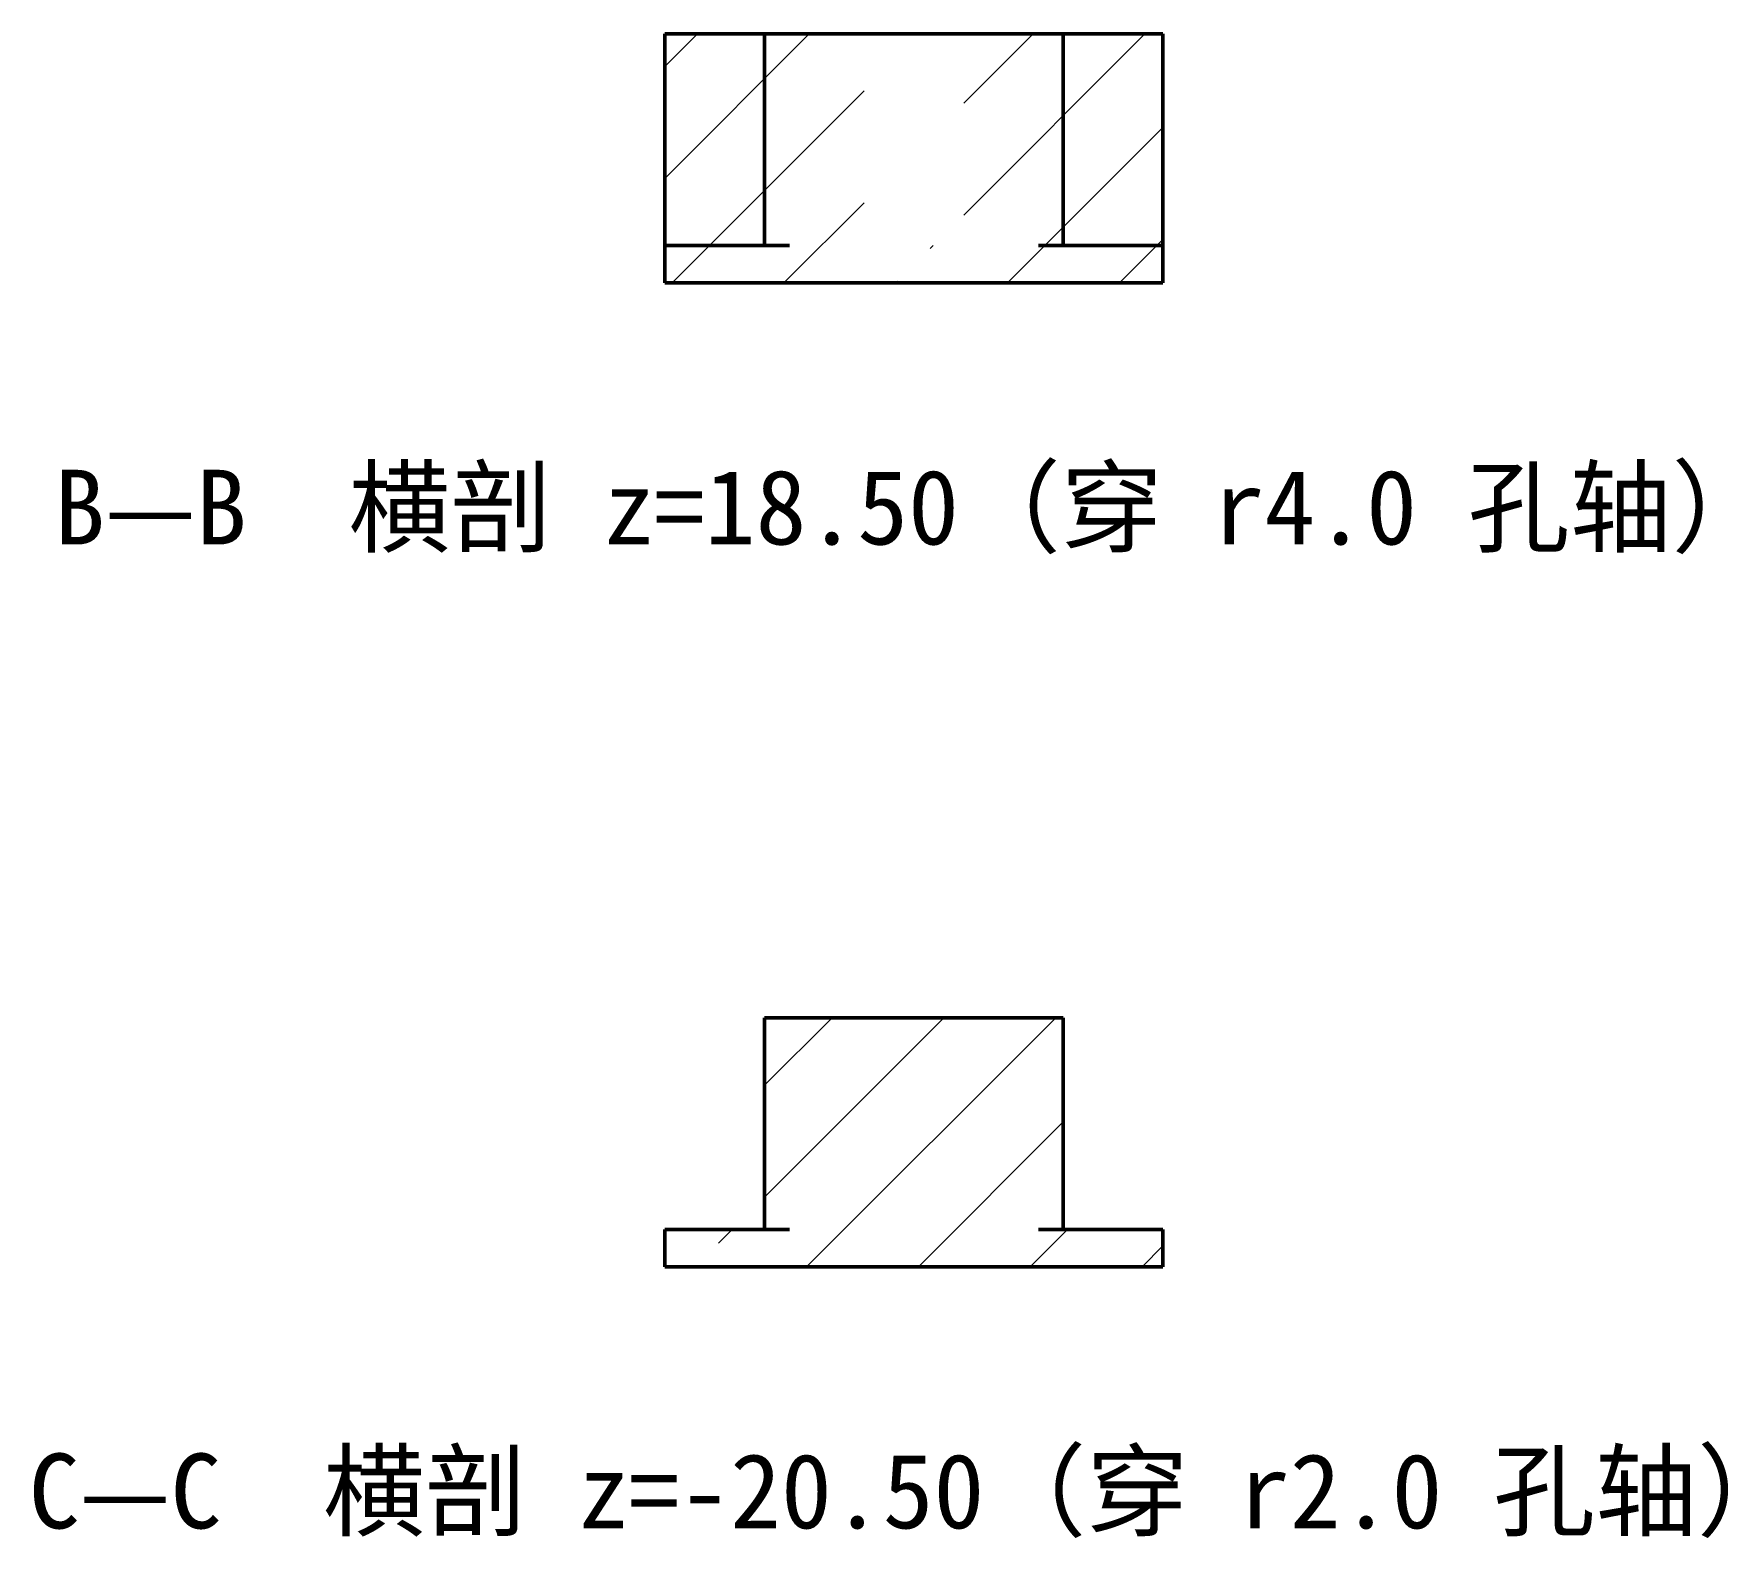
# Model space of a CAD drawing. Header units: millimetres. Extents: x -49 to 118, y -287 to 121.
# Drawn here: x -48.7 to 87.4, y -286.8 to -166 of the extents above; entities that cross this region are included whole.
import ezdxf
from ezdxf.enums import TextEntityAlignment as Align

# ---------------------------------------------------------------- set-up
doc = ezdxf.new("R2010")
doc.units = ezdxf.units.MM
for name, color, linetype, lineweight in [('剖面线', 3, 'Continuous', 18), ('可见轮廓', 7, 'Continuous', 50), ('标注', 2, 'Continuous', 25)]:
    doc.layers.add(name, color=color, linetype=linetype, lineweight=lineweight)
doc.styles.add('中文字体', font='simhei.ttf')

msp = doc.modelspace()

# ---------------------------------------------------------------- hatches: boundary and pattern name
at = {"layer": '剖面线'}
h = msp.add_hatch(dxfattribs=at)
h.set_pattern_fill('ANSI31', scale=2, style=0)
h.paths.add_polyline_path([(2, -166), (18, -166), (18, -183), (20.69, -183), (20.69, -186), (2, -186)])
h = msp.add_hatch(dxfattribs=at)
h.set_pattern_fill('ANSI31', scale=2, style=0)
h.paths.add_polyline_path([(23.31, -183), (26, -183), (26, -166), (42, -166), (42, -186), (23.31, -186)])
h = msp.add_hatch(dxfattribs=at)
h.set_pattern_fill('ANSI31', scale=2, style=0)
h.paths.add_polyline_path([(6.31, -262), (10, -262), (10, -245), (34, -245), (34, -262), (37.69, -262), (37.69, -265), (6.31, -265)])
h = msp.add_hatch(dxfattribs=at)
h.set_pattern_fill('ANSI31', scale=2, style=0)
h.paths.add_polyline_path([(3.69, -265), (2, -265), (2, -262), (3.69, -262)])
h = msp.add_hatch(dxfattribs=at)
h.set_pattern_fill('ANSI31', scale=2, style=0)
h.paths.add_polyline_path([(40.31, -262), (42, -262), (42, -265), (40.31, -265)])

# ---------------------------------------------------------------- linework, layer by layer
at = {"layer": '可见轮廓'}
for p, q in [((2, -166), (2.01, -166)), ((2, -166), (2, -166)), ((2, -166), (2, -166)), ((2, -183), (2, -166)), ((2.01, -166), (2.02, -166)), ((2.01, -166), (2.01, -166)), ((2.02, -166), (2.03, -166)), ((2.02, -166), (2.02, -166)), ((2.03, -166), (2.04, -166)), ((2.04, -166), (2.05, -166)), ((2.05, -166), (2.06, -166)), ((2.06, -166), (2.07, -166)), ((2.07, -166), (2.09, -166)), ((2.09, -166), (2.1, -166)), ((2.1, -166), (2.12, -166)), ((2.12, -166), (2.14, -166)), ((2.14, -166), (2.16, -166)), ((2.16, -166), (2.18, -166)), ((2.18, -166), (2.2, -166)), ((2.2, -166), (2.22, -166)), ((2.22, -166), (2.24, -166)), ((2.24, -166), (2.27, -166)), ((2.27, -166), (2.29, -166)), ((2.29, -166), (2.32, -166)), ((2.32, -166), (2.35, -166)), ((2.35, -166), (2.38, -166)), ((2.38, -166), (2.41, -166)), ((2.41, -166), (2.44, -166)), ((2.44, -166), (2.47, -166)), ((2.47, -166), (2.5, -166)), ((2.5, -166), (2.53, -166)), ((2.53, -166), (2.57, -166)), ((2.57, -166), (2.6, -166)), ((2.6, -166), (2.64, -166)), ((2.64, -166), (2.68, -166)), ((2.68, -166), (2.71, -166)), ((2.71, -166), (2.75, -166)), ((2.75, -166), (2.79, -166)), ((2.79, -166), (2.83, -166)), ((2.83, -166), (2.87, -166)), ((2.87, -166), (2.91, -166)), ((2.91, -166), (2.96, -166)), ((2.96, -166), (3, -166)), ((3, -166), (3.04, -166)), ((3.04, -166), (3.09, -166)), ((3.09, -166), (3.13, -166)), ((3.13, -166), (3.18, -166)), ((3.18, -166), (3.22, -166)), ((3.22, -166), (3.27, -166)), ((3.27, -166), (3.32, -166)), ((3.32, -166), (3.36, -166)), ((3.36, -166), (3.41, -166)), ((3.41, -166), (3.46, -166)), ((3.46, -166), (3.51, -166)), ((3.51, -166), (3.55, -166)), ((3.55, -166), (3.6, -166)), ((3.6, -166), (3.65, -166)), ((3.65, -166), (3.7, -166)), ((3.7, -166), (3.75, -166)), ((3.75, -166), (3.8, -166)), ((3.8, -166), (3.85, -166)), ((3.85, -166), (3.9, -166)), ((3.9, -166), (3.95, -166)), ((3.95, -166), (4, -166)), ((10, -166), (4, -166)), ((10, -183), (10, -166)), ((10, -166), (10.01, -166)), ((10, -166), (10, -166)), ((10, -166), (10, -166)), ((10.01, -166), (10.02, -166)), ((10.01, -166), (10.01, -166)), ((10.02, -166), (10.03, -166)), ((10.02, -166), (10.02, -166)), ((10.03, -166), (10.04, -166)), ((10.04, -166), (10.05, -166)), ((10.05, -166), (10.06, -166)), ((10.06, -166), (10.07, -166)), ((10.07, -166), (10.09, -166)), ((10.09, -166), (10.1, -166)), ((10.1, -166), (10.12, -166)), ((10.12, -166), (10.14, -166)), ((10.14, -166), (10.16, -166)), ((10.16, -166), (10.18, -166)), ((10.18, -166), (10.2, -166)), ((10.2, -166), (10.22, -166)), ((10.22, -166), (10.24, -166)), ((10.24, -166), (10.27, -166)), ((10.27, -166), (10.29, -166)), ((10.29, -166), (10.32, -166)), ((10.32, -166), (10.35, -166)), ((10.35, -166), (10.38, -166)), ((10.38, -166), (10.41, -166)), ((10.41, -166), (10.44, -166)), ((10.44, -166), (10.47, -166)), ((10.47, -166), (10.5, -166)), ((10.5, -166), (10.53, -166)), ((10.53, -166), (10.57, -166)), ((10.57, -166), (10.6, -166)), ((10.6, -166), (10.64, -166)), ((10.64, -166), (10.68, -166)), ((10.68, -166), (10.71, -166)), ((10.71, -166), (10.75, -166)), ((10.75, -166), (10.79, -166)), ((10.79, -166), (10.83, -166)), ((10.83, -166), (10.87, -166)), ((10.87, -166), (10.91, -166)), ((10.91, -166), (10.96, -166)), ((10.96, -166), (11, -166)), ((11, -166), (11.04, -166)), ((11.04, -166), (11.09, -166)), ((11.09, -166), (11.13, -166)), ((11.13, -166), (11.18, -166)), ((11.18, -166), (11.22, -166)), ((11.22, -166), (11.27, -166)), ((11.27, -166), (11.32, -166)), ((11.32, -166), (11.36, -166)), ((11.36, -166), (11.41, -166)), ((11.41, -166), (11.46, -166)), ((11.46, -166), (11.51, -166)), ((11.51, -166), (11.55, -166)), ((11.55, -166), (11.6, -166)), ((11.6, -166), (11.65, -166)), ((11.65, -166), (11.7, -166)), ((11.7, -166), (11.75, -166)), ((11.75, -166), (11.8, -166)), ((11.8, -166), (11.85, -166)), ((11.85, -166), (11.9, -166)), ((11.9, -166), (11.95, -166)), ((11.95, -166), (12, -166)), ((12, -166), (32, -166)), ((32, -166), (32.05, -166)), ((32.05, -166), (32.1, -166)), ((32.1, -166), (32.15, -166)), ((32.15, -166), (32.2, -166)), ((32.2, -166), (32.25, -166)), ((32.25, -166), (32.3, -166)), ((32.3, -166), (32.35, -166)), ((32.35, -166), (32.4, -166)), ((32.4, -166), (32.45, -166)), ((32.45, -166), (32.49, -166)), ((32.49, -166), (32.54, -166)), ((32.54, -166), (32.59, -166)), ((32.59, -166), (32.64, -166)), ((32.64, -166), (32.68, -166)), ((32.68, -166), (32.73, -166)), ((32.73, -166), (32.78, -166)), ((32.78, -166), (32.82, -166)), ((32.82, -166), (32.87, -166)), ((32.87, -166), (32.91, -166)), ((32.91, -166), (32.96, -166)), ((32.96, -166), (33, -166)), ((33, -166), (33.04, -166)), ((33.04, -166), (33.09, -166)), ((33.09, -166), (33.13, -166)), ((33.13, -166), (33.17, -166)), ((33.17, -166), (33.21, -166)), ((33.21, -166), (33.25, -166)), ((33.25, -166), (33.29, -166)), ((33.29, -166), (33.32, -166)), ((33.32, -166), (33.36, -166)), ((33.36, -166), (33.4, -166)), ((33.4, -166), (33.43, -166)), ((33.43, -166), (33.47, -166)), ((33.47, -166), (33.5, -166)), ((33.5, -166), (33.53, -166)), ((33.53, -166), (33.56, -166)), ((33.56, -166), (33.59, -166)), ((33.59, -166), (33.62, -166)), ((33.62, -166), (33.65, -166)), ((33.65, -166), (33.68, -166)), ((33.68, -166), (33.71, -166)), ((33.71, -166), (33.73, -166)), ((33.73, -166), (33.76, -166)), ((33.76, -166), (33.78, -166)), ((33.78, -166), (33.8, -166)), ((33.8, -166), (33.82, -166)), ((33.82, -166), (33.84, -166)), ((33.84, -166), (33.86, -166)), ((33.86, -166), (33.88, -166)), ((33.88, -166), (33.9, -166)), ((33.9, -166), (33.91, -166)), ((33.91, -166), (33.93, -166)), ((33.93, -166), (33.94, -166)), ((33.94, -166), (33.95, -166)), ((33.95, -166), (33.96, -166)), ((33.96, -166), (33.97, -166)), ((33.97, -166), (33.98, -166)), ((33.98, -166), (33.99, -166)), ((33.98, -166), (33.98, -166)), ((33.99, -166), (34, -166)), ((33.99, -166), (33.99, -166)), ((34, -166), (34, -183)), ((40, -166), (34, -166)), ((34, -166), (34, -166)), ((34, -166), (34, -166)), ((40, -166), (40.05, -166)), ((40.05, -166), (40.1, -166)), ((40.1, -166), (40.15, -166)), ((40.15, -166), (40.2, -166)), ((40.2, -166), (40.25, -166)), ((40.25, -166), (40.3, -166)), ((40.3, -166), (40.35, -166)), ((40.35, -166), (40.4, -166)), ((40.4, -166), (40.45, -166)), ((40.45, -166), (40.49, -166)), ((40.49, -166), (40.54, -166)), ((40.54, -166), (40.59, -166)), ((40.59, -166), (40.64, -166)), ((40.64, -166), (40.68, -166)), ((40.68, -166), (40.73, -166)), ((40.73, -166), (40.78, -166)), ((40.78, -166), (40.82, -166)), ((40.82, -166), (40.87, -166)), ((40.87, -166), (40.91, -166)), ((40.91, -166), (40.96, -166)), ((40.96, -166), (41, -166)), ((41, -166), (41.04, -166)), ((41.04, -166), (41.09, -166)), ((41.09, -166), (41.13, -166)), ((41.13, -166), (41.17, -166)), ((41.17, -166), (41.21, -166)), ((41.21, -166), (41.25, -166)), ((41.25, -166), (41.29, -166)), ((41.29, -166), (41.32, -166)), ((41.32, -166), (41.36, -166)), ((41.36, -166), (41.4, -166)), ((41.4, -166), (41.43, -166)), ((41.43, -166), (41.47, -166)), ((41.47, -166), (41.5, -166)), ((41.5, -166), (41.53, -166)), ((41.53, -166), (41.56, -166)), ((41.56, -166), (41.59, -166)), ((41.59, -166), (41.62, -166)), ((41.62, -166), (41.65, -166)), ((41.65, -166), (41.68, -166)), ((41.68, -166), (41.71, -166)), ((41.71, -166), (41.73, -166)), ((41.73, -166), (41.76, -166)), ((41.76, -166), (41.78, -166)), ((41.78, -166), (41.8, -166)), ((41.8, -166), (41.82, -166)), ((41.82, -166), (41.84, -166)), ((41.84, -166), (41.86, -166)), ((41.86, -166), (41.88, -166)), ((41.88, -166), (41.9, -166)), ((41.9, -166), (41.91, -166)), ((41.91, -166), (41.93, -166)), ((41.93, -166), (41.94, -166)), ((41.94, -166), (41.95, -166)), ((41.95, -166), (41.96, -166)), ((41.96, -166), (41.97, -166)), ((41.97, -166), (41.98, -166)), ((41.98, -166), (41.99, -166)), ((41.98, -166), (41.98, -166)), ((41.99, -166), (42, -166)), ((41.99, -166), (41.99, -166)), ((42, -166), (42, -166)), ((42, -166), (42, -166)), ((42, -166), (42, -183)), ((2, -183), (2.01, -183)), ((2, -183), (2, -183)), ((2, -183), (2, -183)), ((2, -186), (2, -183)), ((2.01, -183), (2.02, -183)), ((2.01, -183), (2.01, -183)), ((2.02, -183), (2.03, -183)), ((2.02, -183), (2.02, -183)), ((2.03, -183), (2.04, -183)), ((2.04, -183), (2.05, -183)), ((2.05, -183), (2.06, -183)), ((2.06, -183), (2.07, -183)), ((2.07, -183), (2.09, -183)), ((2.09, -183), (2.1, -183)), ((2.1, -183), (2.12, -183)), ((2.12, -183), (2.14, -183)), ((2.14, -183), (2.16, -183)), ((2.16, -183), (2.18, -183)), ((2.18, -183), (2.2, -183)), ((2.2, -183), (2.22, -183)), ((2.22, -183), (2.24, -183)), ((2.24, -183), (2.27, -183)), ((2.27, -183), (2.29, -183)), ((2.29, -183), (2.32, -183)), ((2.32, -183), (2.35, -183)), ((2.35, -183), (2.38, -183)), ((2.38, -183), (2.41, -183)), ((2.41, -183), (2.44, -183)), ((2.44, -183), (2.47, -183)), ((2.47, -183), (2.5, -183)), ((2.5, -183), (2.53, -183)), ((2.53, -183), (2.57, -183)), ((2.57, -183), (2.6, -183)), ((2.6, -183), (2.64, -183)), ((2.64, -183), (2.68, -183)), ((2.68, -183), (2.71, -183)), ((2.71, -183), (2.75, -183)), ((2.75, -183), (2.79, -183)), ((2.79, -183), (2.83, -183)), ((2.83, -183), (2.87, -183)), ((2.87, -183), (2.91, -183)), ((2.91, -183), (2.96, -183)), ((2.96, -183), (3, -183)), ((3, -183), (3.04, -183)), ((3.04, -183), (3.09, -183)), ((3.09, -183), (3.13, -183)), ((3.13, -183), (3.18, -183)), ((3.18, -183), (3.22, -183)), ((3.22, -183), (3.27, -183)), ((3.27, -183), (3.32, -183)), ((3.32, -183), (3.36, -183)), ((3.36, -183), (3.41, -183)), ((3.41, -183), (3.46, -183)), ((3.46, -183), (3.51, -183)), ((3.51, -183), (3.55, -183)), ((3.55, -183), (3.6, -183)), ((3.6, -183), (3.65, -183)), ((3.65, -183), (3.7, -183)), ((3.7, -183), (3.75, -183)), ((3.75, -183), (3.8, -183)), ((3.8, -183), (3.85, -183)), ((3.85, -183), (3.9, -183)), ((3.9, -183), (3.95, -183)), ((3.95, -183), (4, -183)), ((4, -183), (12, -183)), ((32, -183), (40, -183)), ((40, -183), (40.05, -183)), ((40.05, -183), (40.1, -183)), ((40.1, -183), (40.15, -183)), ((40.15, -183), (40.2, -183)), ((40.2, -183), (40.25, -183)), ((40.25, -183), (40.3, -183)), ((40.3, -183), (40.35, -183)), ((40.35, -183), (40.4, -183)), ((40.4, -183), (40.45, -183)), ((40.45, -183), (40.49, -183)), ((40.49, -183), (40.54, -183)), ((40.54, -183), (40.59, -183)), ((40.59, -183), (40.64, -183)), ((40.64, -183), (40.68, -183)), ((40.68, -183), (40.73, -183)), ((40.73, -183), (40.78, -183)), ((40.78, -183), (40.82, -183)), ((40.82, -183), (40.87, -183)), ((40.87, -183), (40.91, -183)), ((40.91, -183), (40.96, -183)), ((40.96, -183), (41, -183)), ((41, -183), (41.04, -183)), ((41.04, -183), (41.09, -183)), ((41.09, -183), (41.13, -183)), ((41.13, -183), (41.17, -183)), ((41.17, -183), (41.21, -183)), ((41.21, -183), (41.25, -183)), ((41.25, -183), (41.29, -183)), ((41.29, -183), (41.32, -183)), ((41.32, -183), (41.36, -183)), ((41.36, -183), (41.4, -183)), ((41.4, -183), (41.43, -183)), ((41.43, -183), (41.47, -183)), ((41.47, -183), (41.5, -183)), ((41.5, -183), (41.53, -183)), ((41.53, -183), (41.56, -183)), ((41.56, -183), (41.59, -183)), ((41.59, -183), (41.62, -183)), ((41.62, -183), (41.65, -183)), ((41.65, -183), (41.68, -183)), ((41.68, -183), (41.71, -183)), ((41.71, -183), (41.73, -183)), ((41.73, -183), (41.76, -183)), ((41.76, -183), (41.78, -183)), ((41.78, -183), (41.8, -183)), ((41.8, -183), (41.82, -183)), ((41.82, -183), (41.84, -183)), ((41.84, -183), (41.86, -183)), ((41.86, -183), (41.88, -183)), ((41.88, -183), (41.9, -183)), ((41.9, -183), (41.91, -183)), ((41.91, -183), (41.93, -183)), ((41.93, -183), (41.94, -183)), ((41.94, -183), (41.95, -183)), ((41.95, -183), (41.96, -183)), ((41.96, -183), (41.97, -183)), ((41.97, -183), (41.98, -183)), ((41.98, -183), (41.99, -183)), ((41.98, -183), (41.98, -183)), ((41.99, -183), (42, -183)), ((41.99, -183), (41.99, -183)), ((42, -183), (42, -186)), ((42, -183), (42, -183)), ((42, -183), (42, -183)), ((2, -186), (2, -186)), ((2, -186), (2, -186)), ((2.01, -186), (2, -186)), ((2.01, -186), (2.01, -186)), ((2.02, -186), (2.01, -186)), ((2.02, -186), (2.02, -186)), ((2.03, -186), (2.02, -186)), ((2.04, -186), (2.03, -186)), ((2.05, -186), (2.04, -186)), ((2.06, -186), (2.05, -186)), ((2.07, -186), (2.06, -186)), ((2.09, -186), (2.07, -186)), ((2.1, -186), (2.09, -186)), ((2.12, -186), (2.1, -186)), ((2.14, -186), (2.12, -186)), ((2.16, -186), (2.14, -186)), ((2.18, -186), (2.16, -186)), ((2.2, -186), (2.18, -186)), ((2.22, -186), (2.2, -186)), ((2.24, -186), (2.22, -186)), ((2.27, -186), (2.24, -186)), ((2.29, -186), (2.27, -186)), ((2.32, -186), (2.29, -186)), ((2.35, -186), (2.32, -186)), ((2.38, -186), (2.35, -186)), ((2.41, -186), (2.38, -186)), ((2.44, -186), (2.41, -186)), ((2.47, -186), (2.44, -186)), ((2.5, -186), (2.47, -186)), ((2.53, -186), (2.5, -186)), ((2.57, -186), (2.53, -186)), ((2.6, -186), (2.57, -186)), ((2.64, -186), (2.6, -186)), ((2.68, -186), (2.64, -186)), ((2.71, -186), (2.68, -186)), ((2.75, -186), (2.71, -186)), ((2.79, -186), (2.75, -186)), ((2.83, -186), (2.79, -186)), ((2.87, -186), (2.83, -186)), ((2.91, -186), (2.87, -186)), ((2.96, -186), (2.91, -186)), ((3, -186), (2.96, -186)), ((3.04, -186), (3, -186)), ((3.09, -186), (3.04, -186)), ((3.13, -186), (3.09, -186)), ((3.18, -186), (3.13, -186)), ((3.22, -186), (3.18, -186)), ((3.27, -186), (3.22, -186)), ((3.32, -186), (3.27, -186)), ((3.36, -186), (3.32, -186)), ((3.41, -186), (3.36, -186)), ((3.46, -186), (3.41, -186)), ((3.51, -186), (3.46, -186)), ((3.55, -186), (3.51, -186)), ((3.6, -186), (3.55, -186)), ((3.65, -186), (3.6, -186)), ((3.7, -186), (3.65, -186)), ((3.75, -186), (3.7, -186)), ((3.8, -186), (3.75, -186)), ((3.85, -186), (3.8, -186)), ((3.9, -186), (3.85, -186)), ((3.95, -186), (3.9, -186)), ((4, -186), (3.95, -186)), ((4, -186), (40, -186)), ((40.05, -186), (40, -186)), ((40.1, -186), (40.05, -186)), ((40.15, -186), (40.1, -186)), ((40.2, -186), (40.15, -186)), ((40.25, -186), (40.2, -186)), ((40.3, -186), (40.25, -186)), ((40.35, -186), (40.3, -186)), ((40.4, -186), (40.35, -186)), ((40.45, -186), (40.4, -186)), ((40.49, -186), (40.45, -186)), ((40.54, -186), (40.49, -186)), ((40.59, -186), (40.54, -186)), ((40.64, -186), (40.59, -186)), ((40.68, -186), (40.64, -186)), ((40.73, -186), (40.68, -186)), ((40.78, -186), (40.73, -186)), ((40.82, -186), (40.78, -186)), ((40.87, -186), (40.82, -186)), ((40.91, -186), (40.87, -186)), ((40.96, -186), (40.91, -186)), ((41, -186), (40.96, -186)), ((41.04, -186), (41, -186)), ((41.09, -186), (41.04, -186)), ((41.13, -186), (41.09, -186)), ((41.17, -186), (41.13, -186)), ((41.21, -186), (41.17, -186)), ((41.25, -186), (41.21, -186)), ((41.29, -186), (41.25, -186)), ((41.32, -186), (41.29, -186)), ((41.36, -186), (41.32, -186)), ((41.4, -186), (41.36, -186)), ((41.43, -186), (41.4, -186)), ((41.47, -186), (41.43, -186)), ((41.5, -186), (41.47, -186)), ((41.53, -186), (41.5, -186)), ((41.56, -186), (41.53, -186)), ((41.59, -186), (41.56, -186)), ((41.62, -186), (41.59, -186)), ((41.65, -186), (41.62, -186)), ((41.68, -186), (41.65, -186)), ((41.71, -186), (41.68, -186)), ((41.73, -186), (41.71, -186)), ((41.76, -186), (41.73, -186)), ((41.78, -186), (41.76, -186)), ((41.8, -186), (41.78, -186)), ((41.82, -186), (41.8, -186)), ((41.84, -186), (41.82, -186)), ((41.86, -186), (41.84, -186)), ((41.88, -186), (41.86, -186)), ((41.9, -186), (41.88, -186)), ((41.91, -186), (41.9, -186)), ((41.93, -186), (41.91, -186)), ((41.94, -186), (41.93, -186)), ((41.95, -186), (41.94, -186)), ((41.96, -186), (41.95, -186)), ((41.97, -186), (41.96, -186)), ((41.98, -186), (41.97, -186)), ((41.98, -186), (41.98, -186)), ((41.99, -186), (41.98, -186)), ((41.99, -186), (41.99, -186)), ((42, -186), (41.99, -186)), ((42, -186), (42, -186)), ((42, -186), (42, -186)), ((10, -245), (10.01, -245)), ((10, -245), (10, -245)), ((10, -245), (10, -245)), ((10, -262), (10, -245)), ((10.01, -245), (10.02, -245)), ((10.01, -245), (10.01, -245)), ((10.02, -245), (10.03, -245)), ((10.02, -245), (10.02, -245)), ((10.03, -245), (10.04, -245)), ((10.04, -245), (10.05, -245)), ((10.05, -245), (10.06, -245)), ((10.06, -245), (10.07, -245)), ((10.07, -245), (10.09, -245)), ((10.09, -245), (10.1, -245)), ((10.1, -245), (10.12, -245)), ((10.12, -245), (10.14, -245)), ((10.14, -245), (10.16, -245)), ((10.16, -245), (10.18, -245)), ((10.18, -245), (10.2, -245)), ((10.2, -245), (10.22, -245)), ((10.22, -245), (10.24, -245)), ((10.24, -245), (10.27, -245)), ((10.27, -245), (10.29, -245)), ((10.29, -245), (10.32, -245)), ((10.32, -245), (10.35, -245)), ((10.35, -245), (10.38, -245)), ((10.38, -245), (10.41, -245)), ((10.41, -245), (10.44, -245)), ((10.44, -245), (10.47, -245)), ((10.47, -245), (10.5, -245)), ((10.5, -245), (10.53, -245)), ((10.53, -245), (10.57, -245)), ((10.57, -245), (10.6, -245)), ((10.6, -245), (10.64, -245)), ((10.64, -245), (10.68, -245)), ((10.68, -245), (10.71, -245)), ((10.71, -245), (10.75, -245)), ((10.75, -245), (10.79, -245)), ((10.79, -245), (10.83, -245)), ((10.83, -245), (10.87, -245)), ((10.87, -245), (10.91, -245)), ((10.91, -245), (10.96, -245)), ((10.96, -245), (11, -245)), ((11, -245), (11.04, -245)), ((11.04, -245), (11.09, -245)), ((11.09, -245), (11.13, -245)), ((11.13, -245), (11.18, -245)), ((11.18, -245), (11.22, -245)), ((11.22, -245), (11.27, -245)), ((11.27, -245), (11.32, -245)), ((11.32, -245), (11.36, -245)), ((11.36, -245), (11.41, -245)), ((11.41, -245), (11.46, -245)), ((11.46, -245), (11.51, -245)), ((11.51, -245), (11.55, -245)), ((11.55, -245), (11.6, -245)), ((11.6, -245), (11.65, -245)), ((11.65, -245), (11.7, -245)), ((11.7, -245), (11.75, -245)), ((11.75, -245), (11.8, -245)), ((11.8, -245), (11.85, -245)), ((11.85, -245), (11.9, -245)), ((11.9, -245), (11.95, -245)), ((11.95, -245), (12, -245)), ((12, -245), (32, -245)), ((32, -245), (32.05, -245)), ((32.05, -245), (32.1, -245)), ((32.1, -245), (32.15, -245)), ((32.15, -245), (32.2, -245)), ((32.2, -245), (32.25, -245)), ((32.25, -245), (32.3, -245)), ((32.3, -245), (32.35, -245)), ((32.35, -245), (32.4, -245)), ((32.4, -245), (32.45, -245)), ((32.45, -245), (32.49, -245)), ((32.49, -245), (32.54, -245)), ((32.54, -245), (32.59, -245)), ((32.59, -245), (32.64, -245)), ((32.64, -245), (32.68, -245)), ((32.68, -245), (32.73, -245)), ((32.73, -245), (32.78, -245)), ((32.78, -245), (32.82, -245)), ((32.82, -245), (32.87, -245)), ((32.87, -245), (32.91, -245)), ((32.91, -245), (32.96, -245)), ((32.96, -245), (33, -245)), ((33, -245), (33.04, -245)), ((33.04, -245), (33.09, -245)), ((33.09, -245), (33.13, -245)), ((33.13, -245), (33.17, -245)), ((33.17, -245), (33.21, -245)), ((33.21, -245), (33.25, -245)), ((33.25, -245), (33.29, -245)), ((33.29, -245), (33.32, -245)), ((33.32, -245), (33.36, -245)), ((33.36, -245), (33.4, -245)), ((33.4, -245), (33.43, -245)), ((33.43, -245), (33.47, -245)), ((33.47, -245), (33.5, -245)), ((33.5, -245), (33.53, -245)), ((33.53, -245), (33.56, -245)), ((33.56, -245), (33.59, -245)), ((33.59, -245), (33.62, -245)), ((33.62, -245), (33.65, -245)), ((33.65, -245), (33.68, -245)), ((33.68, -245), (33.71, -245)), ((33.71, -245), (33.73, -245)), ((33.73, -245), (33.76, -245)), ((33.76, -245), (33.78, -245)), ((33.78, -245), (33.8, -245)), ((33.8, -245), (33.82, -245)), ((33.82, -245), (33.84, -245)), ((33.84, -245), (33.86, -245)), ((33.86, -245), (33.88, -245)), ((33.88, -245), (33.9, -245)), ((33.9, -245), (33.91, -245)), ((33.91, -245), (33.93, -245)), ((33.93, -245), (33.94, -245)), ((33.94, -245), (33.95, -245)), ((33.95, -245), (33.96, -245)), ((33.96, -245), (33.97, -245)), ((33.97, -245), (33.98, -245)), ((33.98, -245), (33.99, -245)), ((33.98, -245), (33.98, -245)), ((33.99, -245), (34, -245)), ((33.99, -245), (33.99, -245)), ((34, -245), (34, -245)), ((34, -245), (34, -245)), ((34, -245), (34, -262)), ((2, -262), (2.01, -262)), ((2, -262), (2, -262)), ((2, -262), (2, -262)), ((2, -265), (2, -262)), ((2.01, -262), (2.02, -262)), ((2.01, -262), (2.01, -262)), ((2.02, -262), (2.03, -262)), ((2.02, -262), (2.02, -262)), ((2.03, -262), (2.04, -262)), ((2.04, -262), (2.05, -262)), ((2.05, -262), (2.06, -262)), ((2.06, -262), (2.07, -262)), ((2.07, -262), (2.09, -262)), ((2.09, -262), (2.1, -262)), ((2.1, -262), (2.12, -262)), ((2.12, -262), (2.14, -262)), ((2.14, -262), (2.16, -262)), ((2.16, -262), (2.18, -262)), ((2.18, -262), (2.2, -262)), ((2.2, -262), (2.22, -262)), ((2.22, -262), (2.24, -262)), ((2.24, -262), (2.27, -262)), ((2.27, -262), (2.29, -262)), ((2.29, -262), (2.32, -262)), ((2.32, -262), (2.35, -262)), ((2.35, -262), (2.38, -262)), ((2.38, -262), (2.41, -262)), ((2.41, -262), (2.44, -262)), ((2.44, -262), (2.47, -262)), ((2.47, -262), (2.5, -262)), ((2.5, -262), (2.53, -262)), ((2.53, -262), (2.57, -262)), ((2.57, -262), (2.6, -262)), ((2.6, -262), (2.64, -262)), ((2.64, -262), (2.68, -262)), ((2.68, -262), (2.71, -262)), ((2.71, -262), (2.75, -262)), ((2.75, -262), (2.79, -262)), ((2.79, -262), (2.83, -262)), ((2.83, -262), (2.87, -262)), ((2.87, -262), (2.91, -262)), ((2.91, -262), (2.96, -262)), ((2.96, -262), (3, -262)), ((3, -262), (3.04, -262)), ((3.04, -262), (3.09, -262)), ((3.09, -262), (3.13, -262)), ((3.13, -262), (3.18, -262)), ((3.18, -262), (3.22, -262)), ((3.22, -262), (3.27, -262)), ((3.27, -262), (3.32, -262)), ((3.32, -262), (3.36, -262)), ((3.36, -262), (3.41, -262)), ((3.41, -262), (3.46, -262)), ((3.46, -262), (3.51, -262)), ((3.51, -262), (3.55, -262)), ((3.55, -262), (3.6, -262)), ((3.6, -262), (3.65, -262)), ((3.65, -262), (3.7, -262)), ((3.7, -262), (3.75, -262)), ((3.75, -262), (3.8, -262)), ((3.8, -262), (3.85, -262)), ((3.85, -262), (3.9, -262)), ((3.9, -262), (3.95, -262)), ((3.95, -262), (4, -262)), ((4, -262), (12, -262)), ((32, -262), (40, -262)), ((40, -262), (40.05, -262)), ((40.05, -262), (40.1, -262)), ((40.1, -262), (40.15, -262)), ((40.15, -262), (40.2, -262)), ((40.2, -262), (40.25, -262)), ((40.25, -262), (40.3, -262)), ((40.3, -262), (40.35, -262)), ((40.35, -262), (40.4, -262)), ((40.4, -262), (40.45, -262)), ((40.45, -262), (40.49, -262)), ((40.49, -262), (40.54, -262)), ((40.54, -262), (40.59, -262)), ((40.59, -262), (40.64, -262)), ((40.64, -262), (40.68, -262)), ((40.68, -262), (40.73, -262)), ((40.73, -262), (40.78, -262)), ((40.78, -262), (40.82, -262)), ((40.82, -262), (40.87, -262)), ((40.87, -262), (40.91, -262)), ((40.91, -262), (40.96, -262)), ((40.96, -262), (41, -262)), ((41, -262), (41.04, -262)), ((41.04, -262), (41.09, -262)), ((41.09, -262), (41.13, -262)), ((41.13, -262), (41.17, -262)), ((41.17, -262), (41.21, -262)), ((41.21, -262), (41.25, -262)), ((41.25, -262), (41.29, -262)), ((41.29, -262), (41.32, -262)), ((41.32, -262), (41.36, -262)), ((41.36, -262), (41.4, -262)), ((41.4, -262), (41.43, -262)), ((41.43, -262), (41.47, -262)), ((41.47, -262), (41.5, -262)), ((41.5, -262), (41.53, -262)), ((41.53, -262), (41.56, -262)), ((41.56, -262), (41.59, -262)), ((41.59, -262), (41.62, -262)), ((41.62, -262), (41.65, -262)), ((41.65, -262), (41.68, -262)), ((41.68, -262), (41.71, -262)), ((41.71, -262), (41.73, -262)), ((41.73, -262), (41.76, -262)), ((41.76, -262), (41.78, -262)), ((41.78, -262), (41.8, -262)), ((41.8, -262), (41.82, -262)), ((41.82, -262), (41.84, -262)), ((41.84, -262), (41.86, -262)), ((41.86, -262), (41.88, -262)), ((41.88, -262), (41.9, -262)), ((41.9, -262), (41.91, -262)), ((41.91, -262), (41.93, -262)), ((41.93, -262), (41.94, -262)), ((41.94, -262), (41.95, -262)), ((41.95, -262), (41.96, -262)), ((41.96, -262), (41.97, -262)), ((41.97, -262), (41.98, -262)), ((41.98, -262), (41.99, -262)), ((41.98, -262), (41.98, -262)), ((41.99, -262), (42, -262)), ((41.99, -262), (41.99, -262)), ((42, -262), (42, -265)), ((42, -262), (42, -262)), ((42, -262), (42, -262)), ((2, -265), (2, -265)), ((2, -265), (2, -265)), ((2.01, -265), (2, -265)), ((2.01, -265), (2.01, -265)), ((2.02, -265), (2.01, -265)), ((2.02, -265), (2.02, -265)), ((2.03, -265), (2.02, -265)), ((2.04, -265), (2.03, -265)), ((2.05, -265), (2.04, -265)), ((2.06, -265), (2.05, -265)), ((2.07, -265), (2.06, -265)), ((2.09, -265), (2.07, -265)), ((2.1, -265), (2.09, -265)), ((2.12, -265), (2.1, -265)), ((2.14, -265), (2.12, -265)), ((2.16, -265), (2.14, -265)), ((2.18, -265), (2.16, -265)), ((2.2, -265), (2.18, -265)), ((2.22, -265), (2.2, -265)), ((2.24, -265), (2.22, -265)), ((2.27, -265), (2.24, -265)), ((2.29, -265), (2.27, -265)), ((2.32, -265), (2.29, -265)), ((2.35, -265), (2.32, -265)), ((2.38, -265), (2.35, -265)), ((2.41, -265), (2.38, -265)), ((2.44, -265), (2.41, -265)), ((2.47, -265), (2.44, -265)), ((2.5, -265), (2.47, -265)), ((2.53, -265), (2.5, -265)), ((2.57, -265), (2.53, -265)), ((2.6, -265), (2.57, -265)), ((2.64, -265), (2.6, -265)), ((2.68, -265), (2.64, -265)), ((2.71, -265), (2.68, -265)), ((2.75, -265), (2.71, -265)), ((2.79, -265), (2.75, -265)), ((2.83, -265), (2.79, -265)), ((2.87, -265), (2.83, -265)), ((2.91, -265), (2.87, -265)), ((2.96, -265), (2.91, -265)), ((3, -265), (2.96, -265)), ((3.04, -265), (3, -265)), ((3.09, -265), (3.04, -265)), ((3.13, -265), (3.09, -265)), ((3.18, -265), (3.13, -265)), ((3.22, -265), (3.18, -265)), ((3.27, -265), (3.22, -265)), ((3.32, -265), (3.27, -265)), ((3.36, -265), (3.32, -265)), ((3.41, -265), (3.36, -265)), ((3.46, -265), (3.41, -265)), ((3.51, -265), (3.46, -265)), ((3.55, -265), (3.51, -265)), ((3.6, -265), (3.55, -265)), ((3.65, -265), (3.6, -265)), ((3.7, -265), (3.65, -265)), ((3.75, -265), (3.7, -265)), ((3.8, -265), (3.75, -265)), ((3.85, -265), (3.8, -265)), ((3.9, -265), (3.85, -265)), ((3.95, -265), (3.9, -265)), ((4, -265), (3.95, -265)), ((4, -265), (40, -265)), ((40.05, -265), (40, -265)), ((40.1, -265), (40.05, -265)), ((40.15, -265), (40.1, -265)), ((40.2, -265), (40.15, -265)), ((40.25, -265), (40.2, -265)), ((40.3, -265), (40.25, -265)), ((40.35, -265), (40.3, -265)), ((40.4, -265), (40.35, -265)), ((40.45, -265), (40.4, -265)), ((40.49, -265), (40.45, -265)), ((40.54, -265), (40.49, -265)), ((40.59, -265), (40.54, -265)), ((40.64, -265), (40.59, -265)), ((40.68, -265), (40.64, -265)), ((40.73, -265), (40.68, -265)), ((40.78, -265), (40.73, -265)), ((40.82, -265), (40.78, -265)), ((40.87, -265), (40.82, -265)), ((40.91, -265), (40.87, -265)), ((40.96, -265), (40.91, -265)), ((41, -265), (40.96, -265)), ((41.04, -265), (41, -265)), ((41.09, -265), (41.04, -265)), ((41.13, -265), (41.09, -265)), ((41.17, -265), (41.13, -265)), ((41.21, -265), (41.17, -265)), ((41.25, -265), (41.21, -265)), ((41.29, -265), (41.25, -265)), ((41.32, -265), (41.29, -265)), ((41.36, -265), (41.32, -265)), ((41.4, -265), (41.36, -265)), ((41.43, -265), (41.4, -265)), ((41.47, -265), (41.43, -265)), ((41.5, -265), (41.47, -265)), ((41.53, -265), (41.5, -265)), ((41.56, -265), (41.53, -265)), ((41.59, -265), (41.56, -265)), ((41.62, -265), (41.59, -265)), ((41.65, -265), (41.62, -265)), ((41.68, -265), (41.65, -265)), ((41.71, -265), (41.68, -265)), ((41.73, -265), (41.71, -265)), ((41.76, -265), (41.73, -265)), ((41.78, -265), (41.76, -265)), ((41.8, -265), (41.78, -265)), ((41.82, -265), (41.8, -265)), ((41.84, -265), (41.82, -265)), ((41.86, -265), (41.84, -265)), ((41.88, -265), (41.86, -265)), ((41.9, -265), (41.88, -265)), ((41.91, -265), (41.9, -265)), ((41.93, -265), (41.91, -265)), ((41.94, -265), (41.93, -265)), ((41.95, -265), (41.94, -265)), ((41.96, -265), (41.95, -265)), ((41.97, -265), (41.96, -265)), ((41.98, -265), (41.97, -265)), ((41.98, -265), (41.98, -265)), ((41.99, -265), (41.98, -265)), ((41.99, -265), (41.99, -265)), ((42, -265), (41.99, -265)), ((42, -265), (42, -265)), ((42, -265), (42, -265))]:
    msp.add_line(p, q, dxfattribs=at)

# ---------------------------------------------------------------- texts
at = {"layer": '标注', "style": '中文字体'}
for s, p in [('B—B  横剖 z=18.50（穿 r4.0 孔轴）', (22, -204)), ('C—C  横剖 z=-20.50（穿 r2.0 孔轴）', (22, -283))]:
    msp.add_text(s, height=6, dxfattribs=at).set_placement(p, align=Align.MIDDLE_CENTER)

doc.saveas('drawing.dxf')
